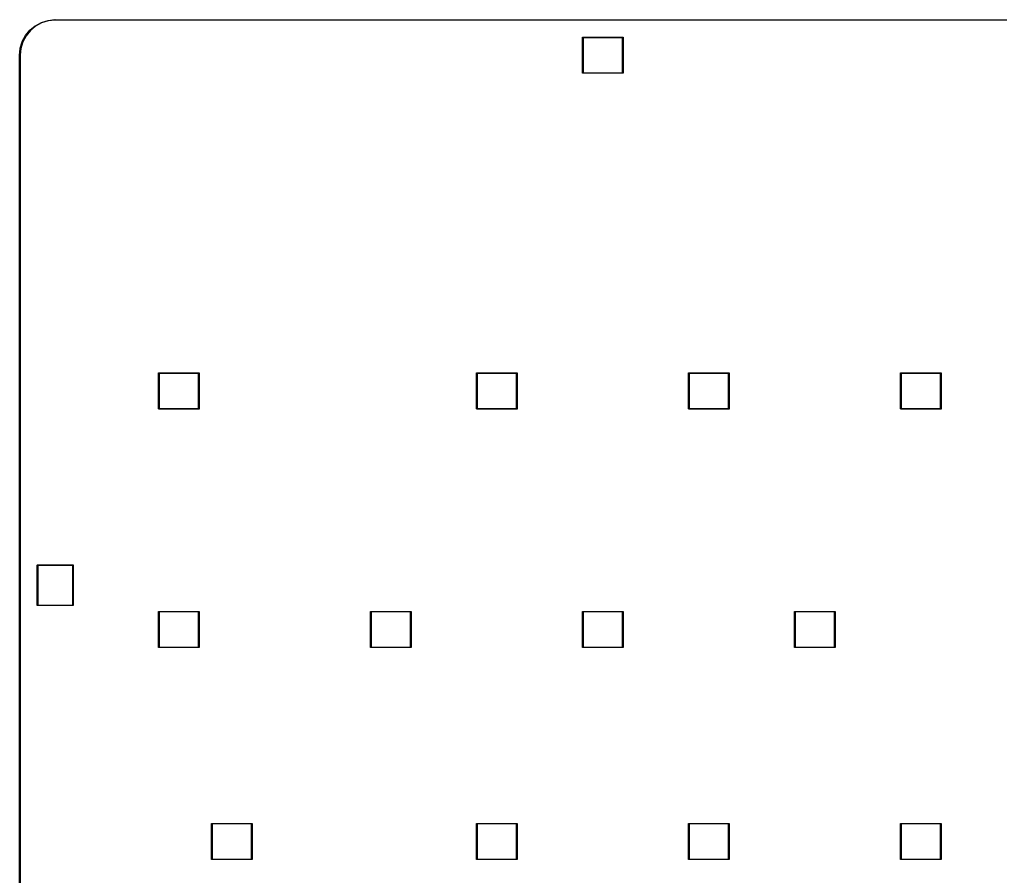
# Model space of a CAD drawing. Extents: x 19 to 378, y -202 to -52.
# Drawn here: x 19 to 107.2, y -128.5 to -51.6 of the extents above; entities that cross this region are included whole.
import ezdxf

# ---------------------------------------------------------------- set-up
doc = ezdxf.new("R2010")
doc.units = 0
doc.layers.add('BLACK', color=7, linetype='CONTINUOUS')

msp = doc.modelspace()

# ---------------------------------------------------------------- linework, layer by layer
at = {"layer": 'BLACK', "linetype": 'CONTINUOUS'}
for p, q in [((20.4377, -52.1146), (20.9827, -51.8198)), ((21.0044, -51.865), (20.4636, -52.1574)), ((20.9827, -51.8198), (20.9831, -51.8197)), ((20.9831, -51.8197), (20.9852, -51.8188)), ((20.9852, -51.8188), (20.9872, -51.818)), ((20.9872, -51.818), (21.5792, -51.6347)), ((21.5916, -51.6832), (21.0044, -51.865)), ((21.5792, -51.6347), (21.5795, -51.6346)), ((21.5792, -51.6347), (21.5792, -51.6347)), ((21.5795, -51.6346), (21.5818, -51.6342)), ((21.5818, -51.6342), (21.584, -51.6337)), ((21.584, -51.6337), (22.2002, -51.569)), ((22.2042, -51.6188), (21.5916, -51.6832)), ((22.2002, -51.569), (22.2006, -51.5689)), ((22.2006, -51.5689), (22.2017, -51.5689)), ((22.2017, -51.5689), (22.2027, -51.5688)), ((22.2027, -51.5688), (22.2237, -51.5688)), ((22.2251, -51.6187), (22.2042, -51.6188)), ((22.2237, -51.5688), (22.2238, -51.5687)), ((22.2238, -51.5687), (22.2249, -51.5687)), ((22.2249, -51.5687), (374.651, -51.5878)), ((374.649, -51.6378), (22.2251, -51.6187)), ((22.2251, -51.6187), (22.2251, -51.6187)), ((19.5611, -52.9959), (19.9527, -52.5157)), ((19.9899, -52.5492), (19.6014, -53.0256)), ((19.9527, -52.5157), (19.953, -52.5155)), ((19.953, -52.5155), (19.9546, -52.5139)), ((19.9546, -52.5139), (19.9562, -52.5123)), ((19.9562, -52.5123), (20.4336, -52.1173)), ((20.4636, -52.1574), (19.9899, -52.5492)), ((20.4336, -52.1173), (20.4339, -52.1171)), ((20.4339, -52.1171), (20.4358, -52.1158)), ((20.4358, -52.1158), (20.4377, -52.1146)), ((19.0865, -54.1448), (19.2656, -53.5516)), ((19.3128, -53.5684), (19.1351, -54.1569)), ((19.2656, -53.5516), (19.2657, -53.5513)), ((19.2657, -53.5513), (19.2666, -53.5492)), ((19.2666, -53.5492), (19.2675, -53.5471)), ((19.2675, -53.5471), (19.5584, -53)), ((19.6014, -53.0256), (19.3128, -53.5684)), ((19.5584, -53), (19.5586, -52.9997)), ((19.5586, -52.9997), (19.5598, -52.9978)), ((19.5598, -52.9978), (19.5611, -52.9959)), ((69.6124, -53.1687), (69.6129, -53.1638)), ((69.6125, -53.17), (69.6124, -53.1687)), ((69.6125, -56.3675), (69.6125, -53.17)), ((69.6129, -53.1638), (69.6143, -53.1591)), ((69.6143, -53.1591), (69.6166, -53.1548)), ((69.6166, -53.1548), (69.6197, -53.151)), ((69.6197, -53.151), (69.6235, -53.1479)), ((69.6235, -53.1479), (69.6279, -53.1455)), ((69.6279, -53.1455), (69.6326, -53.1441)), ((69.6326, -53.1441), (69.6363, -53.1437)), ((69.6363, -53.1437), (69.6375, -53.1436)), ((69.6363, -53.1437), (69.6363, -53.1437)), ((69.6375, -53.1436), (69.6387, -53.1437)), ((69.6387, -53.1437), (73.2363, -53.1437)), ((69.6625, -53.1937), (69.6625, -56.3438)), ((73.2125, -53.1937), (69.6625, -53.1937)), ((73.2125, -56.3438), (73.2125, -53.1937)), ((73.2363, -53.1437), (73.2375, -53.1436)), ((73.2375, -53.1436), (73.2387, -53.1437)), ((73.2387, -53.1437), (73.2424, -53.1441)), ((73.2424, -53.1441), (73.2471, -53.1455)), ((73.2471, -53.1455), (73.2515, -53.1479)), ((73.2515, -53.1479), (73.2553, -53.151)), ((73.2553, -53.151), (73.2584, -53.1548)), ((73.2584, -53.1548), (73.2607, -53.1591)), ((73.2607, -53.1591), (73.2621, -53.1638)), ((73.2621, -53.1638), (73.2626, -53.1687)), ((73.2626, -53.1687), (73.2625, -53.17)), ((73.2625, -53.17), (73.2625, -56.3675)), ((19.0251, -54.7663), (19.0856, -54.1496)), ((19.1351, -54.1569), (19.075, -54.77)), ((19.0856, -54.1493), (19.0861, -54.147)), ((19.0856, -54.1496), (19.0856, -54.1493)), ((19.0861, -54.147), (19.0865, -54.1448)), ((19.025, -54.7675), (19.0251, -54.7663)), ((19.025, -76.1988), (19.025, -54.7675)), ((19.0251, -54.7663), (19.0251, -54.7663)), ((19.075, -54.77), (19.075, -199.231)), ((69.6124, -56.3687), (69.6125, -56.3675)), ((69.6129, -56.3737), (69.6124, -56.3687)), ((69.6143, -56.3784), (69.6129, -56.3737)), ((69.6166, -56.3827), (69.6143, -56.3784)), ((69.6197, -56.3865), (69.6166, -56.3827)), ((69.6235, -56.3896), (69.6197, -56.3865)), ((69.6279, -56.392), (69.6235, -56.3896)), ((69.6326, -56.3934), (69.6279, -56.392)), ((69.6375, -56.3939), (69.6326, -56.3934)), ((69.6387, -56.3937), (69.6375, -56.3939)), ((73.2363, -56.3937), (69.6387, -56.3937)), ((69.6625, -56.3438), (73.2125, -56.3438)), ((73.2375, -56.3939), (73.2363, -56.3937)), ((73.2387, -56.3937), (73.2375, -56.3939)), ((73.2424, -56.3934), (73.2387, -56.3937)), ((73.2387, -56.3937), (73.2387, -56.3937)), ((73.2471, -56.392), (73.2424, -56.3934)), ((73.2515, -56.3896), (73.2471, -56.392)), ((73.2553, -56.3865), (73.2515, -56.3896)), ((73.2584, -56.3827), (73.2553, -56.3865)), ((73.2607, -56.3784), (73.2584, -56.3827)), ((73.2621, -56.3737), (73.2607, -56.3784)), ((73.2626, -56.3687), (73.2621, -56.3737)), ((73.2625, -56.3675), (73.2626, -56.3687)), ((19.025, -199.232), (19.025, -76.1988)), ((31.5124, -83.3312), (31.5129, -83.3263)), ((31.5125, -83.3325), (31.5124, -83.3312)), ((31.5125, -86.53), (31.5125, -83.3325)), ((31.5129, -83.3263), (31.5143, -83.3216)), ((31.5143, -83.3216), (31.5166, -83.3173)), ((31.5166, -83.3173), (31.5197, -83.3135)), ((31.5197, -83.3135), (31.5235, -83.3104)), ((31.5235, -83.3104), (31.5279, -83.308)), ((31.5279, -83.308), (31.5326, -83.3066)), ((31.5326, -83.3066), (31.5363, -83.3062)), ((31.5363, -83.3062), (31.5375, -83.3061)), ((31.5375, -83.3061), (31.5387, -83.3062)), ((31.5387, -83.3062), (35.1363, -83.3062)), ((31.5625, -83.3563), (31.5625, -86.5062)), ((35.1125, -83.3563), (31.5625, -83.3563)), ((35.1125, -86.5062), (35.1125, -83.3563)), ((35.1363, -83.3062), (35.1375, -83.3061)), ((35.1375, -83.3061), (35.1387, -83.3062)), ((35.1387, -83.3062), (35.1387, -83.3062)), ((35.1387, -83.3062), (35.1424, -83.3066)), ((35.1424, -83.3066), (35.1471, -83.308)), ((35.1471, -83.308), (35.1515, -83.3104)), ((35.1515, -83.3104), (35.1553, -83.3135)), ((35.1553, -83.3135), (35.1584, -83.3173)), ((35.1584, -83.3173), (35.1607, -83.3216)), ((35.1607, -83.3216), (35.1621, -83.3263)), ((35.1621, -83.3263), (35.1626, -83.3312)), ((35.1626, -83.3312), (35.1625, -83.3325)), ((35.1625, -83.3325), (35.1625, -86.53)), ((60.0874, -83.3312), (60.0879, -83.3263)), ((60.0875, -83.3325), (60.0874, -83.3312)), ((60.0875, -86.53), (60.0875, -83.3325)), ((60.0879, -83.3263), (60.0893, -83.3216)), ((60.0893, -83.3216), (60.0916, -83.3173)), ((60.0916, -83.3173), (60.0947, -83.3135)), ((60.0947, -83.3135), (60.0985, -83.3104)), ((60.0985, -83.3104), (60.1029, -83.308)), ((60.1029, -83.308), (60.1076, -83.3066)), ((60.1076, -83.3066), (60.1113, -83.3062)), ((60.1113, -83.3062), (60.1125, -83.3061)), ((60.1125, -83.3061), (60.1137, -83.3062)), ((60.1137, -83.3062), (63.7113, -83.3062)), ((60.1375, -83.3563), (60.1375, -86.5062)), ((63.6875, -83.3563), (60.1375, -83.3563)), ((63.6875, -86.5062), (63.6875, -83.3563)), ((63.7113, -83.3062), (63.7125, -83.3061)), ((63.7125, -83.3061), (63.7137, -83.3062)), ((63.7137, -83.3062), (63.7137, -83.3062)), ((63.7137, -83.3062), (63.7174, -83.3066)), ((63.7174, -83.3066), (63.7221, -83.308)), ((63.7221, -83.308), (63.7265, -83.3104)), ((63.7265, -83.3104), (63.7303, -83.3135)), ((63.7303, -83.3135), (63.7334, -83.3173)), ((63.7334, -83.3173), (63.7357, -83.3216)), ((63.7357, -83.3216), (63.7371, -83.3263)), ((63.7371, -83.3263), (63.7376, -83.3312)), ((63.7376, -83.3312), (63.7375, -83.3325)), ((63.7375, -83.3325), (63.7375, -86.53)), ((79.1374, -83.3312), (79.1379, -83.3263)), ((79.1375, -83.3325), (79.1374, -83.3312)), ((79.1375, -86.53), (79.1375, -83.3325)), ((79.1379, -83.3263), (79.1393, -83.3216)), ((79.1393, -83.3216), (79.1416, -83.3173)), ((79.1416, -83.3173), (79.1447, -83.3135)), ((79.1447, -83.3135), (79.1485, -83.3104)), ((79.1485, -83.3104), (79.1529, -83.308)), ((79.1529, -83.308), (79.1576, -83.3066)), ((79.1576, -83.3066), (79.1613, -83.3062)), ((79.1613, -83.3062), (79.1625, -83.3061)), ((79.1625, -83.3061), (79.1637, -83.3062)), ((79.1637, -83.3062), (82.7613, -83.3062)), ((79.1875, -83.3563), (79.1875, -86.5062)), ((82.7375, -83.3563), (79.1875, -83.3563)), ((82.7375, -86.5062), (82.7375, -83.3563)), ((82.7613, -83.3062), (82.7625, -83.3061)), ((82.7625, -83.3061), (82.7637, -83.3062)), ((82.7637, -83.3062), (82.7637, -83.3062)), ((82.7637, -83.3062), (82.7674, -83.3066)), ((82.7674, -83.3066), (82.7721, -83.308)), ((82.7721, -83.308), (82.7765, -83.3104)), ((82.7765, -83.3104), (82.7803, -83.3135)), ((82.7803, -83.3135), (82.7834, -83.3173)), ((82.7834, -83.3173), (82.7857, -83.3216)), ((82.7857, -83.3216), (82.7871, -83.3263)), ((82.7871, -83.3263), (82.7876, -83.3312)), ((82.7876, -83.3312), (82.7875, -83.3325)), ((82.7875, -83.3325), (82.7875, -86.53)), ((98.1874, -83.3312), (98.1879, -83.3263)), ((98.1875, -83.3325), (98.1874, -83.3312)), ((98.1875, -86.53), (98.1875, -83.3325)), ((98.1879, -83.3263), (98.1893, -83.3216)), ((98.1893, -83.3216), (98.1916, -83.3173)), ((98.1916, -83.3173), (98.1947, -83.3135)), ((98.1947, -83.3135), (98.1985, -83.3104)), ((98.1985, -83.3104), (98.2029, -83.308)), ((98.2029, -83.308), (98.2076, -83.3066)), ((98.2076, -83.3066), (98.2113, -83.3062)), ((98.2113, -83.3062), (98.2125, -83.3061)), ((98.2125, -83.3061), (98.2137, -83.3062)), ((98.2137, -83.3062), (101.811, -83.3062)), ((98.2375, -83.3563), (98.2375, -86.5062)), ((101.787, -83.3563), (98.2375, -83.3563)), ((101.788, -86.5062), (101.787, -83.3563)), ((101.811, -83.3062), (101.812, -83.3061)), ((101.812, -83.3061), (101.814, -83.3062)), ((101.814, -83.3062), (101.814, -83.3062)), ((101.814, -83.3062), (101.817, -83.3066)), ((101.817, -83.3066), (101.822, -83.308)), ((101.822, -83.308), (101.826, -83.3104)), ((101.826, -83.3104), (101.83, -83.3135)), ((101.83, -83.3135), (101.833, -83.3173)), ((101.833, -83.3173), (101.836, -83.3216)), ((101.836, -83.3216), (101.837, -83.3263)), ((101.837, -83.3263), (101.838, -83.3312)), ((101.838, -83.3312), (101.837, -83.3325)), ((101.837, -83.3325), (101.837, -86.53)), ((31.5124, -86.5312), (31.5125, -86.53)), ((31.5129, -86.5362), (31.5124, -86.5312)), ((31.5143, -86.5409), (31.5129, -86.5362)), ((31.5166, -86.5452), (31.5143, -86.5409)), ((31.5197, -86.549), (31.5166, -86.5452)), ((31.5235, -86.5521), (31.5197, -86.549)), ((31.5279, -86.5545), (31.5235, -86.5521)), ((31.5326, -86.5559), (31.5279, -86.5545)), ((31.5363, -86.5562), (31.5326, -86.5559)), ((31.5375, -86.5564), (31.5363, -86.5562)), ((31.5363, -86.5562), (31.5363, -86.5562)), ((31.5387, -86.5562), (31.5375, -86.5564)), ((35.1363, -86.5562), (31.5387, -86.5562)), ((31.5625, -86.5062), (35.1125, -86.5062)), ((35.1375, -86.5564), (35.1363, -86.5562)), ((35.1424, -86.5559), (35.1375, -86.5564)), ((35.1471, -86.5545), (35.1424, -86.5559)), ((35.1515, -86.5521), (35.1471, -86.5545)), ((35.1553, -86.549), (35.1515, -86.5521)), ((35.1584, -86.5452), (35.1553, -86.549)), ((35.1607, -86.5409), (35.1584, -86.5452)), ((35.1621, -86.5362), (35.1607, -86.5409)), ((35.1625, -86.5325), (35.1621, -86.5362)), ((35.1625, -86.53), (35.1626, -86.5312)), ((35.1626, -86.5312), (35.1625, -86.5325)), ((60.0874, -86.5312), (60.0875, -86.53)), ((60.0879, -86.5362), (60.0874, -86.5312)), ((60.0893, -86.5409), (60.0879, -86.5362)), ((60.0916, -86.5452), (60.0893, -86.5409)), ((60.0947, -86.549), (60.0916, -86.5452)), ((60.0985, -86.5521), (60.0947, -86.549)), ((60.1029, -86.5545), (60.0985, -86.5521)), ((60.1076, -86.5559), (60.1029, -86.5545)), ((60.1113, -86.5562), (60.1076, -86.5559)), ((60.1125, -86.5564), (60.1113, -86.5562)), ((60.1113, -86.5562), (60.1113, -86.5562)), ((60.1137, -86.5562), (60.1125, -86.5564)), ((63.7113, -86.5562), (60.1137, -86.5562)), ((60.1375, -86.5062), (63.6875, -86.5062)), ((63.7125, -86.5564), (63.7113, -86.5562)), ((63.7174, -86.5559), (63.7125, -86.5564)), ((63.7221, -86.5545), (63.7174, -86.5559)), ((63.7265, -86.5521), (63.7221, -86.5545)), ((63.7303, -86.549), (63.7265, -86.5521)), ((63.7334, -86.5452), (63.7303, -86.549)), ((63.7357, -86.5409), (63.7334, -86.5452)), ((63.7371, -86.5362), (63.7357, -86.5409)), ((63.7375, -86.5325), (63.7371, -86.5362)), ((63.7375, -86.53), (63.7376, -86.5312)), ((63.7376, -86.5312), (63.7375, -86.5325)), ((79.1374, -86.5312), (79.1375, -86.53)), ((79.1379, -86.5362), (79.1374, -86.5312)), ((79.1393, -86.5409), (79.1379, -86.5362)), ((79.1416, -86.5452), (79.1393, -86.5409)), ((79.1447, -86.549), (79.1416, -86.5452)), ((79.1485, -86.5521), (79.1447, -86.549)), ((79.1529, -86.5545), (79.1485, -86.5521)), ((79.1576, -86.5559), (79.1529, -86.5545)), ((79.1613, -86.5562), (79.1576, -86.5559)), ((79.1625, -86.5564), (79.1613, -86.5562)), ((79.1613, -86.5562), (79.1613, -86.5562)), ((79.1637, -86.5562), (79.1625, -86.5564)), ((82.7613, -86.5562), (79.1637, -86.5562)), ((79.1875, -86.5062), (82.7375, -86.5062)), ((82.7625, -86.5564), (82.7613, -86.5562)), ((82.7674, -86.5559), (82.7625, -86.5564)), ((82.7721, -86.5545), (82.7674, -86.5559)), ((82.7765, -86.5521), (82.7721, -86.5545)), ((82.7803, -86.549), (82.7765, -86.5521)), ((82.7834, -86.5452), (82.7803, -86.549)), ((82.7857, -86.5409), (82.7834, -86.5452)), ((82.7871, -86.5362), (82.7857, -86.5409)), ((82.7875, -86.5325), (82.7871, -86.5362)), ((82.7875, -86.53), (82.7876, -86.5312)), ((82.7876, -86.5312), (82.7875, -86.5325)), ((98.1874, -86.5312), (98.1875, -86.53)), ((98.1879, -86.5362), (98.1874, -86.5312)), ((98.1893, -86.5409), (98.1879, -86.5362)), ((98.1916, -86.5452), (98.1893, -86.5409)), ((98.1947, -86.549), (98.1916, -86.5452)), ((98.1985, -86.5521), (98.1947, -86.549)), ((98.2029, -86.5545), (98.1985, -86.5521)), ((98.2076, -86.5559), (98.2029, -86.5545)), ((98.2113, -86.5562), (98.2076, -86.5559)), ((98.2125, -86.5564), (98.2113, -86.5562)), ((98.2113, -86.5562), (98.2113, -86.5562)), ((98.2137, -86.5562), (98.2125, -86.5564)), ((101.811, -86.5562), (98.2137, -86.5562)), ((98.2375, -86.5062), (101.788, -86.5062)), ((101.812, -86.5564), (101.811, -86.5562)), ((101.817, -86.5559), (101.812, -86.5564)), ((101.822, -86.5545), (101.817, -86.5559)), ((101.826, -86.5521), (101.822, -86.5545)), ((101.83, -86.549), (101.826, -86.5521)), ((101.833, -86.5452), (101.83, -86.549)), ((101.836, -86.5409), (101.833, -86.5452)), ((101.837, -86.5362), (101.836, -86.5409)), ((101.837, -86.53), (101.838, -86.5312)), ((101.838, -86.5312), (101.837, -86.5325)), ((101.837, -86.5325), (101.837, -86.5362)), ((20.5999, -100.594), (20.6004, -100.589)), ((20.6, -100.595), (20.5999, -100.594)), ((20.6, -104.193), (20.6, -100.595)), ((20.6004, -100.589), (20.6018, -100.584)), ((20.6018, -100.584), (20.6041, -100.58)), ((20.6041, -100.58), (20.6072, -100.576)), ((20.6072, -100.576), (20.611, -100.573)), ((20.611, -100.573), (20.6154, -100.571)), ((20.6154, -100.571), (20.6201, -100.569)), ((20.6201, -100.569), (20.6238, -100.569)), ((20.6238, -100.569), (20.625, -100.569)), ((20.625, -100.569), (20.6262, -100.569)), ((20.6262, -100.569), (23.8238, -100.569)), ((20.65, -100.619), (20.65, -104.169)), ((23.8, -100.619), (20.65, -100.619)), ((23.8, -104.169), (23.8, -100.619)), ((23.8238, -100.569), (23.825, -100.569)), ((23.825, -100.569), (23.8262, -100.569)), ((23.8262, -100.569), (23.8262, -100.569)), ((23.8262, -100.569), (23.8299, -100.569)), ((23.8299, -100.569), (23.8346, -100.571)), ((23.8346, -100.571), (23.839, -100.573)), ((23.839, -100.573), (23.8428, -100.576)), ((23.8428, -100.576), (23.8459, -100.58)), ((23.8459, -100.58), (23.8482, -100.584)), ((23.8482, -100.584), (23.8496, -100.589)), ((23.8496, -100.589), (23.8501, -100.594)), ((23.8501, -100.594), (23.85, -100.595)), ((23.85, -100.595), (23.85, -104.193)), ((20.5999, -104.194), (20.6, -104.193)), ((20.6004, -104.199), (20.5999, -104.194)), ((20.6018, -104.203), (20.6004, -104.199)), ((20.6041, -104.208), (20.6018, -104.203)), ((20.6072, -104.212), (20.6041, -104.208)), ((20.611, -104.215), (20.6072, -104.212)), ((20.6154, -104.217), (20.611, -104.215)), ((20.6201, -104.218), (20.6154, -104.217)), ((20.6238, -104.219), (20.6201, -104.218)), ((20.625, -104.219), (20.6238, -104.219)), ((20.6238, -104.219), (20.6238, -104.219)), ((20.6262, -104.219), (20.625, -104.219)), ((23.8238, -104.219), (20.6262, -104.219)), ((20.65, -104.169), (23.8, -104.169)), ((23.825, -104.219), (23.8238, -104.219)), ((23.8299, -104.218), (23.825, -104.219)), ((23.8346, -104.217), (23.8299, -104.218)), ((23.839, -104.215), (23.8346, -104.217)), ((23.8428, -104.212), (23.839, -104.215)), ((23.8459, -104.208), (23.8428, -104.212)), ((23.8482, -104.203), (23.8459, -104.208)), ((23.8496, -104.199), (23.8482, -104.203)), ((23.85, -104.195), (23.8496, -104.199)), ((23.85, -104.193), (23.8501, -104.194)), ((23.8501, -104.194), (23.85, -104.195)), ((23.85, -104.195), (23.85, -104.195)), ((31.5124, -104.762), (31.5129, -104.758)), ((31.5125, -104.764), (31.5124, -104.762)), ((31.5125, -107.961), (31.5125, -104.764)), ((31.5129, -104.758), (31.5143, -104.753)), ((31.5143, -104.753), (31.5166, -104.749)), ((31.5166, -104.749), (31.5197, -104.745)), ((31.5197, -104.745), (31.5235, -104.742)), ((31.5235, -104.742), (31.5279, -104.739)), ((31.5279, -104.739), (31.5326, -104.738)), ((31.5326, -104.738), (31.5363, -104.737)), ((31.5363, -104.737), (31.5363, -104.737)), ((31.5363, -104.737), (31.5375, -104.737)), ((31.5375, -104.737), (31.5387, -104.737)), ((31.5387, -104.737), (35.1363, -104.737)), ((31.5625, -104.787), (31.5625, -107.938)), ((35.1125, -104.787), (31.5625, -104.787)), ((35.1125, -107.938), (35.1125, -104.787)), ((35.1363, -104.737), (35.1375, -104.737)), ((35.1375, -104.737), (35.1387, -104.737)), ((35.1387, -104.737), (35.1424, -104.738)), ((35.1424, -104.738), (35.1471, -104.739)), ((35.1471, -104.739), (35.1515, -104.742)), ((35.1515, -104.742), (35.1553, -104.745)), ((35.1553, -104.745), (35.1584, -104.749)), ((35.1584, -104.749), (35.1607, -104.753)), ((35.1607, -104.753), (35.1621, -104.758)), ((35.1621, -104.758), (35.1626, -104.762)), ((35.1626, -104.762), (35.1625, -104.764)), ((35.1625, -104.764), (35.1625, -107.961)), ((50.5624, -104.762), (50.5629, -104.758)), ((50.5625, -104.764), (50.5624, -104.762)), ((50.5625, -107.961), (50.5625, -104.764)), ((50.5629, -104.758), (50.5643, -104.753)), ((50.5643, -104.753), (50.5666, -104.749)), ((50.5666, -104.749), (50.5697, -104.745)), ((50.5697, -104.745), (50.5735, -104.742)), ((50.5735, -104.742), (50.5779, -104.739)), ((50.5779, -104.739), (50.5826, -104.738)), ((50.5826, -104.738), (50.5863, -104.737)), ((50.5863, -104.737), (50.5863, -104.737)), ((50.5863, -104.737), (50.5875, -104.737)), ((50.5875, -104.737), (50.5887, -104.737)), ((50.5887, -104.737), (54.1863, -104.737)), ((50.6125, -104.787), (50.6125, -107.938)), ((54.1625, -104.787), (50.6125, -104.787)), ((54.1625, -107.938), (54.1625, -104.787)), ((54.1863, -104.737), (54.1875, -104.737)), ((54.1875, -104.737), (54.1887, -104.737)), ((54.1887, -104.737), (54.1924, -104.738)), ((54.1924, -104.738), (54.1971, -104.739)), ((54.1971, -104.739), (54.2015, -104.742)), ((54.2015, -104.742), (54.2053, -104.745)), ((54.2053, -104.745), (54.2084, -104.749)), ((54.2084, -104.749), (54.2107, -104.753)), ((54.2107, -104.753), (54.2121, -104.758)), ((54.2121, -104.758), (54.2126, -104.762)), ((54.2126, -104.762), (54.2125, -104.764)), ((54.2125, -104.764), (54.2125, -107.961)), ((69.6124, -104.762), (69.6129, -104.758)), ((69.6125, -104.764), (69.6124, -104.762)), ((69.6125, -107.961), (69.6125, -104.764)), ((69.6129, -104.758), (69.6143, -104.753)), ((69.6143, -104.753), (69.6166, -104.749)), ((69.6166, -104.749), (69.6197, -104.745)), ((69.6197, -104.745), (69.6235, -104.742)), ((69.6235, -104.742), (69.6279, -104.739)), ((69.6279, -104.739), (69.6326, -104.738)), ((69.6326, -104.738), (69.6363, -104.737)), ((69.6363, -104.737), (69.6363, -104.737)), ((69.6363, -104.737), (69.6375, -104.737)), ((69.6375, -104.737), (69.6387, -104.737)), ((69.6387, -104.737), (73.2363, -104.737)), ((69.6625, -104.787), (69.6625, -107.938)), ((73.2125, -104.787), (69.6625, -104.787)), ((73.2125, -107.938), (73.2125, -104.787)), ((73.2363, -104.737), (73.2375, -104.737)), ((73.2375, -104.737), (73.2387, -104.737)), ((73.2387, -104.737), (73.2424, -104.738)), ((73.2424, -104.738), (73.2471, -104.739)), ((73.2471, -104.739), (73.2515, -104.742)), ((73.2515, -104.742), (73.2553, -104.745)), ((73.2553, -104.745), (73.2584, -104.749)), ((73.2584, -104.749), (73.2607, -104.753)), ((73.2607, -104.753), (73.2621, -104.758)), ((73.2621, -104.758), (73.2626, -104.762)), ((73.2626, -104.762), (73.2625, -104.764)), ((73.2625, -104.764), (73.2625, -107.961)), ((88.6624, -104.762), (88.6629, -104.758)), ((88.6625, -104.764), (88.6624, -104.762)), ((88.6625, -107.961), (88.6625, -104.764)), ((88.6629, -104.758), (88.6643, -104.753)), ((88.6643, -104.753), (88.6666, -104.749)), ((88.6666, -104.749), (88.6697, -104.745)), ((88.6697, -104.745), (88.6735, -104.742)), ((88.6735, -104.742), (88.6779, -104.739)), ((88.6779, -104.739), (88.6826, -104.738)), ((88.6826, -104.738), (88.6863, -104.737)), ((88.6863, -104.737), (88.6863, -104.737)), ((88.6863, -104.737), (88.6875, -104.737)), ((88.6875, -104.737), (88.6887, -104.737)), ((88.6887, -104.737), (92.2863, -104.737)), ((88.7125, -104.787), (88.7125, -107.938)), ((92.2625, -104.787), (88.7125, -104.787)), ((92.2625, -107.938), (92.2625, -104.787)), ((92.2863, -104.737), (92.2875, -104.737)), ((92.2875, -104.737), (92.2887, -104.737)), ((92.2887, -104.737), (92.2924, -104.738)), ((92.2924, -104.738), (92.2971, -104.739)), ((92.2971, -104.739), (92.3015, -104.742)), ((92.3015, -104.742), (92.3053, -104.745)), ((92.3053, -104.745), (92.3084, -104.749)), ((92.3084, -104.749), (92.3107, -104.753)), ((92.3107, -104.753), (92.3121, -104.758)), ((92.3121, -104.758), (92.3126, -104.762)), ((92.3126, -104.762), (92.3125, -104.764)), ((92.3125, -104.764), (92.3125, -107.961)), ((31.5124, -107.962), (31.5125, -107.961)), ((31.5129, -107.967), (31.5124, -107.962)), ((31.5143, -107.972), (31.5129, -107.967)), ((31.5166, -107.976), (31.5143, -107.972)), ((31.5197, -107.98), (31.5166, -107.976)), ((31.5235, -107.983), (31.5197, -107.98)), ((31.5279, -107.986), (31.5235, -107.983)), ((31.5326, -107.987), (31.5279, -107.986)), ((31.5375, -107.988), (31.5326, -107.987)), ((31.5387, -107.987), (31.5375, -107.988)), ((35.1363, -107.987), (31.5387, -107.987)), ((31.5625, -107.938), (35.1125, -107.938)), ((35.1375, -107.988), (35.1363, -107.987)), ((35.1387, -107.987), (35.1375, -107.988)), ((35.1424, -107.987), (35.1387, -107.987)), ((35.1387, -107.987), (35.1387, -107.987)), ((35.1471, -107.986), (35.1424, -107.987)), ((35.1515, -107.983), (35.1471, -107.986)), ((35.1553, -107.98), (35.1515, -107.983)), ((35.1584, -107.976), (35.1553, -107.98)), ((35.1607, -107.972), (35.1584, -107.976)), ((35.1621, -107.967), (35.1607, -107.972)), ((35.1626, -107.962), (35.1621, -107.967)), ((35.1625, -107.961), (35.1626, -107.962)), ((50.5624, -107.962), (50.5625, -107.961)), ((50.5629, -107.967), (50.5624, -107.962)), ((50.5643, -107.972), (50.5629, -107.967)), ((50.5666, -107.976), (50.5643, -107.972)), ((50.5697, -107.98), (50.5666, -107.976)), ((50.5735, -107.983), (50.5697, -107.98)), ((50.5779, -107.986), (50.5735, -107.983)), ((50.5826, -107.987), (50.5779, -107.986)), ((50.5875, -107.988), (50.5826, -107.987)), ((50.5887, -107.987), (50.5875, -107.988)), ((54.1863, -107.987), (50.5887, -107.987)), ((50.6125, -107.938), (54.1625, -107.938)), ((54.1875, -107.988), (54.1863, -107.987)), ((54.1887, -107.987), (54.1875, -107.988)), ((54.1924, -107.987), (54.1887, -107.987)), ((54.1887, -107.987), (54.1887, -107.987)), ((54.1971, -107.986), (54.1924, -107.987)), ((54.2015, -107.983), (54.1971, -107.986)), ((54.2053, -107.98), (54.2015, -107.983)), ((54.2084, -107.976), (54.2053, -107.98)), ((54.2107, -107.972), (54.2084, -107.976)), ((54.2121, -107.967), (54.2107, -107.972)), ((54.2126, -107.962), (54.2121, -107.967)), ((54.2125, -107.961), (54.2126, -107.962)), ((69.6124, -107.962), (69.6125, -107.961)), ((69.6129, -107.967), (69.6124, -107.962)), ((69.6143, -107.972), (69.6129, -107.967)), ((69.6166, -107.976), (69.6143, -107.972)), ((69.6197, -107.98), (69.6166, -107.976)), ((69.6235, -107.983), (69.6197, -107.98)), ((69.6279, -107.986), (69.6235, -107.983)), ((69.6326, -107.987), (69.6279, -107.986)), ((69.6375, -107.988), (69.6326, -107.987)), ((69.6387, -107.987), (69.6375, -107.988)), ((73.2363, -107.987), (69.6387, -107.987)), ((69.6625, -107.938), (73.2125, -107.938)), ((73.2375, -107.988), (73.2363, -107.987)), ((73.2387, -107.987), (73.2375, -107.988)), ((73.2424, -107.987), (73.2387, -107.987)), ((73.2387, -107.987), (73.2387, -107.987)), ((73.2471, -107.986), (73.2424, -107.987)), ((73.2515, -107.983), (73.2471, -107.986)), ((73.2553, -107.98), (73.2515, -107.983)), ((73.2584, -107.976), (73.2553, -107.98)), ((73.2607, -107.972), (73.2584, -107.976)), ((73.2621, -107.967), (73.2607, -107.972)), ((73.2626, -107.962), (73.2621, -107.967)), ((73.2625, -107.961), (73.2626, -107.962)), ((88.6624, -107.962), (88.6625, -107.961)), ((88.6629, -107.967), (88.6624, -107.962)), ((88.6643, -107.972), (88.6629, -107.967)), ((88.6666, -107.976), (88.6643, -107.972)), ((88.6697, -107.98), (88.6666, -107.976)), ((88.6735, -107.983), (88.6697, -107.98)), ((88.6779, -107.986), (88.6735, -107.983)), ((88.6826, -107.987), (88.6779, -107.986)), ((88.6875, -107.988), (88.6826, -107.987)), ((88.6887, -107.987), (88.6875, -107.988)), ((92.2863, -107.987), (88.6887, -107.987)), ((88.7125, -107.938), (92.2625, -107.938)), ((92.2875, -107.988), (92.2863, -107.987)), ((92.2887, -107.987), (92.2875, -107.988)), ((92.2924, -107.987), (92.2887, -107.987)), ((92.2887, -107.987), (92.2887, -107.987)), ((92.2971, -107.986), (92.2924, -107.987)), ((92.3015, -107.983), (92.2971, -107.986)), ((92.3053, -107.98), (92.3015, -107.983)), ((92.3084, -107.976), (92.3053, -107.98)), ((92.3107, -107.972), (92.3084, -107.976)), ((92.3121, -107.967), (92.3107, -107.972)), ((92.3126, -107.962), (92.3121, -107.967)), ((92.3125, -107.961), (92.3126, -107.962)), ((36.2749, -123.812), (36.2754, -123.808)), ((36.275, -123.814), (36.2749, -123.812)), ((36.275, -127.011), (36.275, -123.814)), ((36.2754, -123.808), (36.2768, -123.803)), ((36.2768, -123.803), (36.2791, -123.799)), ((36.2791, -123.799), (36.2822, -123.795)), ((36.2822, -123.795), (36.286, -123.792)), ((36.286, -123.792), (36.2904, -123.789)), ((36.2904, -123.789), (36.2951, -123.788)), ((36.2951, -123.788), (36.2988, -123.787)), ((36.2988, -123.787), (36.3, -123.787)), ((36.3, -123.787), (36.3012, -123.787)), ((36.3012, -123.787), (39.8988, -123.787)), ((36.325, -123.837), (36.325, -126.987)), ((39.875, -123.837), (36.325, -123.837)), ((39.875, -126.987), (39.875, -123.837)), ((39.8988, -123.787), (39.9, -123.787)), ((39.9, -123.787), (39.9012, -123.787)), ((39.9012, -123.787), (39.9012, -123.787)), ((39.9012, -123.787), (39.9049, -123.788)), ((39.9049, -123.788), (39.9096, -123.789)), ((39.9096, -123.789), (39.914, -123.792)), ((39.914, -123.792), (39.9178, -123.795)), ((39.9178, -123.795), (39.9209, -123.799)), ((39.9209, -123.799), (39.9232, -123.803)), ((39.9232, -123.803), (39.9246, -123.808)), ((39.9246, -123.808), (39.9251, -123.812)), ((39.9251, -123.812), (39.925, -123.814)), ((39.925, -123.814), (39.925, -127.011)), ((60.0874, -123.812), (60.0879, -123.808)), ((60.0875, -123.814), (60.0874, -123.812)), ((60.0875, -127.011), (60.0875, -123.814)), ((60.0879, -123.808), (60.0893, -123.803)), ((60.0893, -123.803), (60.0916, -123.799)), ((60.0916, -123.799), (60.0947, -123.795)), ((60.0947, -123.795), (60.0985, -123.792)), ((60.0985, -123.792), (60.1029, -123.789)), ((60.1029, -123.789), (60.1076, -123.788)), ((60.1076, -123.788), (60.1113, -123.787)), ((60.1113, -123.787), (60.1125, -123.787)), ((60.1125, -123.787), (60.1137, -123.787)), ((60.1137, -123.787), (63.7113, -123.787)), ((60.1375, -123.837), (60.1375, -126.987)), ((63.6875, -123.837), (60.1375, -123.837)), ((63.6875, -126.987), (63.6875, -123.837)), ((63.7113, -123.787), (63.7125, -123.787)), ((63.7125, -123.787), (63.7137, -123.787)), ((63.7137, -123.787), (63.7137, -123.787)), ((63.7137, -123.787), (63.7174, -123.788)), ((63.7174, -123.788), (63.7221, -123.789)), ((63.7221, -123.789), (63.7265, -123.792)), ((63.7265, -123.792), (63.7303, -123.795)), ((63.7303, -123.795), (63.7334, -123.799)), ((63.7334, -123.799), (63.7357, -123.803)), ((63.7357, -123.803), (63.7371, -123.808)), ((63.7371, -123.808), (63.7376, -123.812)), ((63.7376, -123.812), (63.7375, -123.814)), ((63.7375, -123.814), (63.7375, -127.011)), ((79.1374, -123.812), (79.1379, -123.808)), ((79.1375, -123.814), (79.1374, -123.812)), ((79.1375, -127.011), (79.1375, -123.814)), ((79.1379, -123.808), (79.1393, -123.803)), ((79.1393, -123.803), (79.1416, -123.799)), ((79.1416, -123.799), (79.1447, -123.795)), ((79.1447, -123.795), (79.1485, -123.792)), ((79.1485, -123.792), (79.1529, -123.789)), ((79.1529, -123.789), (79.1576, -123.788)), ((79.1576, -123.788), (79.1613, -123.787)), ((79.1613, -123.787), (79.1625, -123.787)), ((79.1625, -123.787), (79.1637, -123.787)), ((79.1637, -123.787), (82.7613, -123.787)), ((79.1875, -123.837), (79.1875, -126.987)), ((82.7375, -123.837), (79.1875, -123.837)), ((82.7375, -126.987), (82.7375, -123.837)), ((82.7613, -123.787), (82.7625, -123.787)), ((82.7625, -123.787), (82.7637, -123.787)), ((82.7637, -123.787), (82.7637, -123.787)), ((82.7637, -123.787), (82.7674, -123.788)), ((82.7674, -123.788), (82.7721, -123.789)), ((82.7721, -123.789), (82.7765, -123.792)), ((82.7765, -123.792), (82.7803, -123.795)), ((82.7803, -123.795), (82.7834, -123.799)), ((82.7834, -123.799), (82.7857, -123.803)), ((82.7857, -123.803), (82.7871, -123.808)), ((82.7871, -123.808), (82.7876, -123.812)), ((82.7876, -123.812), (82.7875, -123.814)), ((82.7875, -123.814), (82.7875, -127.011)), ((98.1874, -123.812), (98.1879, -123.808)), ((98.1875, -123.814), (98.1874, -123.812)), ((98.1875, -127.011), (98.1875, -123.814)), ((98.1879, -123.808), (98.1893, -123.803)), ((98.1893, -123.803), (98.1916, -123.799)), ((98.1916, -123.799), (98.1947, -123.795)), ((98.1947, -123.795), (98.1985, -123.792)), ((98.1985, -123.792), (98.2029, -123.789)), ((98.2029, -123.789), (98.2076, -123.788)), ((98.2076, -123.788), (98.2113, -123.787)), ((98.2113, -123.787), (98.2125, -123.787)), ((98.2125, -123.787), (98.2137, -123.787)), ((98.2137, -123.787), (101.811, -123.787)), ((98.2375, -123.837), (98.2375, -126.987)), ((101.787, -123.837), (98.2375, -123.837)), ((101.788, -126.987), (101.787, -123.837)), ((101.811, -123.787), (101.812, -123.787)), ((101.812, -123.787), (101.814, -123.787)), ((101.814, -123.787), (101.814, -123.787)), ((101.814, -123.787), (101.817, -123.788)), ((101.817, -123.788), (101.822, -123.789)), ((101.822, -123.789), (101.826, -123.792)), ((101.826, -123.792), (101.83, -123.795)), ((101.83, -123.795), (101.833, -123.799)), ((101.833, -123.799), (101.836, -123.803)), ((101.836, -123.803), (101.837, -123.808)), ((101.837, -123.808), (101.838, -123.812)), ((101.838, -123.812), (101.837, -123.814)), ((101.837, -123.814), (101.837, -127.011)), ((36.2749, -127.012), (36.275, -127.011)), ((36.2754, -127.017), (36.2749, -127.012)), ((36.2768, -127.022), (36.2754, -127.017)), ((36.2791, -127.026), (36.2768, -127.022)), ((36.2822, -127.03), (36.2791, -127.026)), ((36.286, -127.033), (36.2822, -127.03)), ((36.2904, -127.036), (36.286, -127.033)), ((36.2951, -127.037), (36.2904, -127.036)), ((36.2988, -127.037), (36.2951, -127.037)), ((36.3, -127.038), (36.2988, -127.037)), ((36.2988, -127.037), (36.2988, -127.037)), ((36.3012, -127.037), (36.3, -127.038)), ((39.8988, -127.037), (36.3012, -127.037)), ((36.325, -126.987), (39.875, -126.987)), ((39.9, -127.038), (39.8988, -127.037)), ((39.9049, -127.037), (39.9, -127.038)), ((39.9096, -127.036), (39.9049, -127.037)), ((39.914, -127.033), (39.9096, -127.036)), ((39.9178, -127.03), (39.914, -127.033)), ((39.9209, -127.026), (39.9178, -127.03)), ((39.9232, -127.022), (39.9209, -127.026)), ((39.9246, -127.017), (39.9232, -127.022)), ((39.925, -127.014), (39.9246, -127.017)), ((39.925, -127.011), (39.9251, -127.012)), ((39.9251, -127.012), (39.925, -127.014)), ((60.0874, -127.012), (60.0875, -127.011)), ((60.0879, -127.017), (60.0874, -127.012)), ((60.0893, -127.022), (60.0879, -127.017)), ((60.0916, -127.026), (60.0893, -127.022)), ((60.0947, -127.03), (60.0916, -127.026)), ((60.0985, -127.033), (60.0947, -127.03)), ((60.1029, -127.036), (60.0985, -127.033)), ((60.1076, -127.037), (60.1029, -127.036)), ((60.1113, -127.037), (60.1076, -127.037)), ((60.1125, -127.038), (60.1113, -127.037)), ((60.1113, -127.037), (60.1113, -127.037)), ((60.1137, -127.037), (60.1125, -127.038)), ((63.7113, -127.037), (60.1137, -127.037)), ((60.1375, -126.987), (63.6875, -126.987)), ((63.7125, -127.038), (63.7113, -127.037)), ((63.7174, -127.037), (63.7125, -127.038)), ((63.7221, -127.036), (63.7174, -127.037)), ((63.7265, -127.033), (63.7221, -127.036)), ((63.7303, -127.03), (63.7265, -127.033)), ((63.7334, -127.026), (63.7303, -127.03)), ((63.7357, -127.022), (63.7334, -127.026)), ((63.7371, -127.017), (63.7357, -127.022)), ((63.7375, -127.014), (63.7371, -127.017)), ((63.7375, -127.011), (63.7376, -127.012)), ((63.7376, -127.012), (63.7375, -127.014)), ((79.1374, -127.012), (79.1375, -127.011)), ((79.1379, -127.017), (79.1374, -127.012)), ((79.1393, -127.022), (79.1379, -127.017)), ((79.1416, -127.026), (79.1393, -127.022)), ((79.1447, -127.03), (79.1416, -127.026)), ((79.1485, -127.033), (79.1447, -127.03)), ((79.1529, -127.036), (79.1485, -127.033)), ((79.1576, -127.037), (79.1529, -127.036)), ((79.1613, -127.037), (79.1576, -127.037)), ((79.1625, -127.038), (79.1613, -127.037)), ((79.1613, -127.037), (79.1613, -127.037)), ((79.1637, -127.037), (79.1625, -127.038)), ((82.7613, -127.037), (79.1637, -127.037)), ((79.1875, -126.987), (82.7375, -126.987)), ((82.7625, -127.038), (82.7613, -127.037)), ((82.7674, -127.037), (82.7625, -127.038)), ((82.7721, -127.036), (82.7674, -127.037)), ((82.7765, -127.033), (82.7721, -127.036)), ((82.7803, -127.03), (82.7765, -127.033)), ((82.7834, -127.026), (82.7803, -127.03)), ((82.7857, -127.022), (82.7834, -127.026)), ((82.7871, -127.017), (82.7857, -127.022)), ((82.7875, -127.014), (82.7871, -127.017)), ((82.7875, -127.011), (82.7876, -127.012)), ((82.7876, -127.012), (82.7875, -127.014)), ((98.1874, -127.012), (98.1875, -127.011)), ((98.1879, -127.017), (98.1874, -127.012)), ((98.1893, -127.022), (98.1879, -127.017)), ((98.1916, -127.026), (98.1893, -127.022)), ((98.1947, -127.03), (98.1916, -127.026)), ((98.1985, -127.033), (98.1947, -127.03)), ((98.2029, -127.036), (98.1985, -127.033)), ((98.2076, -127.037), (98.2029, -127.036)), ((98.2113, -127.037), (98.2076, -127.037)), ((98.2125, -127.038), (98.2113, -127.037)), ((98.2113, -127.037), (98.2113, -127.037)), ((98.2137, -127.037), (98.2125, -127.038)), ((101.811, -127.037), (98.2137, -127.037)), ((98.2375, -126.987), (101.788, -126.987)), ((101.812, -127.038), (101.811, -127.037)), ((101.817, -127.037), (101.812, -127.038)), ((101.822, -127.036), (101.817, -127.037)), ((101.826, -127.033), (101.822, -127.036)), ((101.83, -127.03), (101.826, -127.033)), ((101.833, -127.026), (101.83, -127.03)), ((101.836, -127.022), (101.833, -127.026)), ((101.837, -127.017), (101.836, -127.022)), ((101.837, -127.011), (101.838, -127.012)), ((101.838, -127.012), (101.837, -127.014)), ((101.837, -127.014), (101.837, -127.017))]:
    msp.add_line(p, q, dxfattribs=at)

doc.saveas('drawing.dxf')
